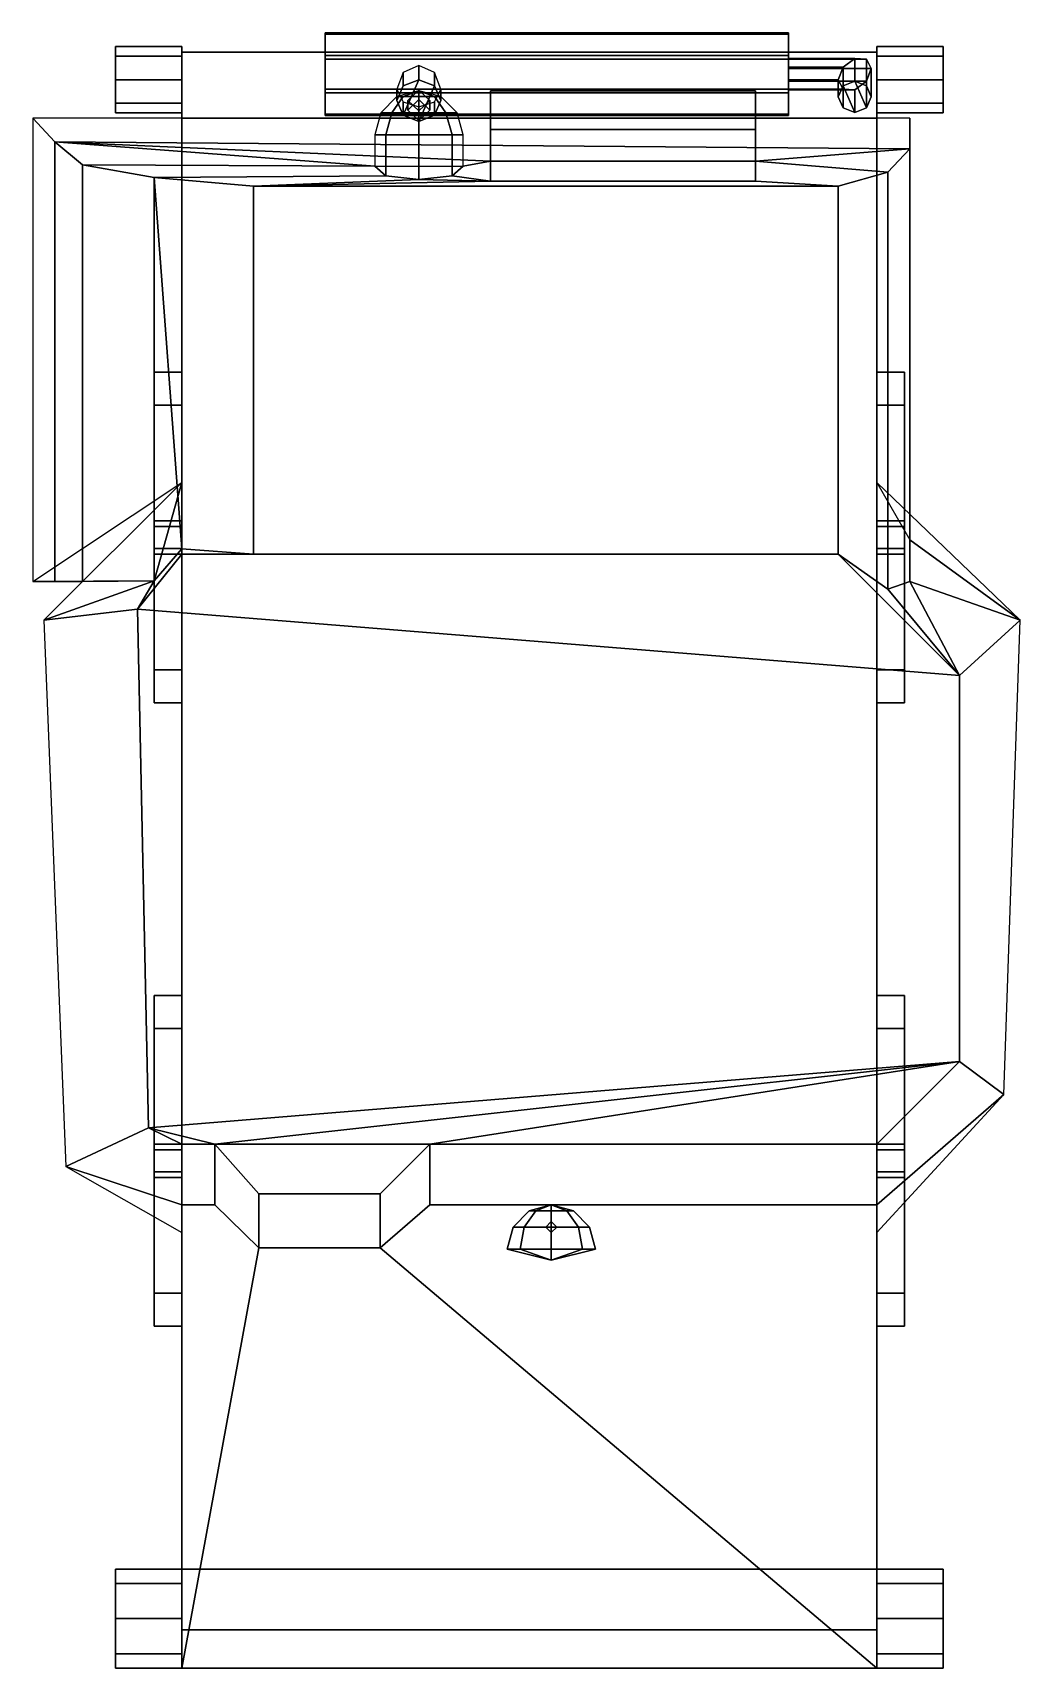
# Model space of a CAD drawing. Extents: x -0.9 to 0.89, y -1.49 to 1.48.
import ezdxf

# ---------------------------------------------------------------- set-up
doc = ezdxf.new("R2010")
doc.units = 0
doc.layers.get('0').update_dxf_attribs({"linetype": 'CONTINUOUS'})
doc.layers.add('SUSPENSION', color=5, linetype='CONTINUOUS')

msp = doc.modelspace()

# ---------------------------------------------------------------- linework, layer by layer
for points in [[(0.47, 1.4338, 0.9525), (0.47, 1.4752, 0.9074), (-0.37, 1.4752, 0.9074), (-0.37, 1.4338, 0.9525)], [(0.47, 1.4752, 0.9074), (0.47, 1.4725, 0.8462), (-0.37, 1.4725, 0.8462), (-0.37, 1.4752, 0.9074)], [(-0.37, 1.3726, 0.9552), (-0.37, 1.4338, 0.9525), (-0.37, 1.4752, 0.9074), (-0.37, 1.3275, 0.9138)], [(-0.37, 1.3275, 0.9138), (-0.37, 1.4752, 0.9074), (-0.37, 1.4725, 0.8462), (-0.37, 1.3248, 0.8526)], [(0.47, 1.4725, 0.8462), (0.47, 1.4274, 0.8048), (-0.37, 1.4274, 0.8048), (-0.37, 1.4725, 0.8462)], [(-0.37, 1.3248, 0.8526), (-0.37, 1.4725, 0.8462), (-0.37, 1.4274, 0.8048), (-0.37, 1.3662, 0.8075)], [(0.47, 1.4127, 0.9072), (0.47, 1.4282, 0.8903), (0.47, 1.4752, 0.9074), (0.47, 1.4338, 0.9525)], [(0.47, 1.4282, 0.8903), (0.47, 1.4272, 0.8673), (0.47, 1.4725, 0.8462), (0.47, 1.4752, 0.9074)], [(0.47, 1.4272, 0.8673), (0.47, 1.4103, 0.8518), (0.47, 1.4274, 0.8048), (0.47, 1.4725, 0.8462)], [(-0.63, 1.4324, 0.4124), (-0.63, 1.45, 0.37), (-0.75, 1.45, 0.37), (-0.75, 1.4324, 0.4124)], [(-0.63, 1.45, 0.37), (-0.63, 1.4324, 0.3276), (-0.75, 1.4324, 0.3276), (-0.75, 1.45, 0.37)], [(-0.63, 1.39, 0.43), (-0.63, 1.4324, 0.4124), (-0.75, 1.4324, 0.4124), (-0.75, 1.39, 0.43)], [(-0.63, 1.4324, 0.3276), (-0.63, 1.39, 0.31), (-0.75, 1.39, 0.31), (-0.75, 1.4324, 0.3276)], [(-0.63, 1.44, 0.35), (-0.63, 1.44, 0.35), (-0.63, 1.4324, 0.3276), (-0.63, 1.45, 0.37)], [(-0.63, 1.4197, 0.4177), (-0.63, 1.44, 0.35), (-0.63, 1.45, 0.37), (-0.63, 1.4324, 0.4124)], [(-0.63, 1.44, 0.35), (-0.63, -1.31, 0.35), (-0.63, -1.42, 0.5), (-0.63, 1.32, 0.75)], [(0.63, 1.32, 0.75), (0.63, 1.44, 0.35), (-0.63, 1.44, 0.35), (-0.63, 1.32, 0.75)], [(0.63, 1.44, 0.35), (0.63, -1.31, 0.35), (-0.63, -1.31, 0.35), (-0.63, 1.44, 0.35)], [(-0.63, 1.44, 0.35), (-0.63, 1.3383, 0.35), (-0.63, 1.3383, 0.35), (-0.63, 1.4324, 0.3276)], [(-0.63, 1.4324, 0.3276), (-0.63, 1.3383, 0.35), (-0.63, 1.3476, 0.3276), (-0.63, 1.39, 0.31)], [(0.47, 1.3726, 0.9552), (0.47, 1.4338, 0.9525), (-0.37, 1.4338, 0.9525), (-0.37, 1.3726, 0.9552)], [(0.47, 1.4274, 0.8048), (0.47, 1.3662, 0.8075), (-0.37, 1.3662, 0.8075), (-0.37, 1.4274, 0.8048)], [(0.47, 1.3897, 0.9082), (0.47, 1.4127, 0.9072), (0.47, 1.4338, 0.9525), (0.47, 1.3726, 0.9552)], [(0.5688, 1.4127, 0.9072), (0.59, 1.4282, 0.8903), (0.47, 1.4282, 0.8903), (0.47, 1.4127, 0.9072)], [(0.59, 1.4282, 0.8903), (0.6112, 1.4272, 0.8673), (0.47, 1.4272, 0.8673), (0.47, 1.4282, 0.8903)], [(0.47, 1.4103, 0.8518), (0.47, 1.3873, 0.8528), (0.47, 1.3662, 0.8075), (0.47, 1.4274, 0.8048)], [(0.6112, 1.4272, 0.8673), (0.62, 1.4103, 0.8518), (0.47, 1.4103, 0.8518), (0.47, 1.4272, 0.8673)], [(0.59, 1.4282, 0.8903), (0.5688, 1.4127, 0.9072), (0.5688, 1.3789, 1), (0.59, 1.3871, 1.003)], [(0.6112, 1.4272, 0.8673), (0.59, 1.4282, 0.8903), (0.59, 1.3871, 1.003), (0.6112, 1.3789, 1)], [(0.62, 1.4103, 0.8518), (0.6112, 1.4272, 0.8673), (0.6112, 1.3789, 1), (0.62, 1.359, 0.9928)], [(0.75, 1.4324, 0.4124), (0.75, 1.45, 0.37), (0.63, 1.45, 0.37), (0.63, 1.4324, 0.4124)], [(0.75, 1.45, 0.37), (0.75, 1.4324, 0.3276), (0.63, 1.4324, 0.3276), (0.63, 1.45, 0.37)], [(0.63, 1.4324, 0.4124), (0.63, 1.45, 0.37), (0.63, 1.44, 0.35), (0.63, 1.4197, 0.4177)], [(0.63, 1.45, 0.37), (0.63, 1.4324, 0.3276), (0.63, 1.44, 0.35)], [(0.63, -1.42, 0.5), (0.63, -1.31, 0.35), (0.63, 1.44, 0.35), (0.63, 1.32, 0.75)], [(0.63, 1.4324, 0.3276), (0.63, 1.39, 0.31), (0.63, 1.3476, 0.3276), (0.63, 1.44, 0.35)], [(0.63, 1.3476, 0.3276), (0.63, 1.3383, 0.35), (0.63, 1.44, 0.35)], [(0.75, 1.39, 0.43), (0.75, 1.4324, 0.4124), (0.63, 1.4324, 0.4124), (0.63, 1.39, 0.43)], [(0.75, 1.4324, 0.3276), (0.75, 1.39, 0.31), (0.63, 1.39, 0.31), (0.63, 1.4324, 0.3276)], [(-0.2283, 1.4032, 0.9538), (-0.24, 1.3726, 0.9552), (-0.24, 1.3521, 1.0116), (-0.2283, 1.3787, 1.0212)], [(-0.2, 1.4159, 0.9533), (-0.2283, 1.4032, 0.9538), (-0.2283, 1.3787, 1.0212), (-0.2, 1.3897, 1.0252)], [(-0.1717, 1.4032, 0.9538), (-0.2, 1.4159, 0.9533), (-0.2, 1.3897, 1.0252), (-0.1717, 1.3787, 1.0212)], [(-0.16, 1.3726, 0.9552), (-0.1717, 1.4032, 0.9538), (-0.1717, 1.3787, 1.0212), (-0.16, 1.3521, 1.0116)], [(0.56, 1.3897, 0.9082), (0.5688, 1.4127, 0.9072), (0.47, 1.4127, 0.9072), (0.47, 1.3897, 0.9082)], [(0.62, 1.4103, 0.8518), (0.6112, 1.3873, 0.8528), (0.47, 1.3873, 0.8528), (0.47, 1.4103, 0.8518)], [(0.5688, 1.4127, 0.9072), (0.56, 1.3897, 0.9082), (0.56, 1.359, 0.9928), (0.5688, 1.3789, 1)], [(0.6112, 1.3873, 0.8528), (0.62, 1.4103, 0.8518), (0.62, 1.359, 0.9928), (0.6112, 1.339, 0.9855)], [(-0.63, 1.3476, 0.4124), (-0.63, 1.39, 0.43), (-0.75, 1.39, 0.43), (-0.75, 1.3476, 0.4124)], [(-0.63, 1.39, 0.31), (-0.63, 1.3476, 0.3276), (-0.75, 1.3476, 0.3276), (-0.75, 1.39, 0.31)], [(0.47, 1.3275, 0.9138), (0.47, 1.3726, 0.9552), (-0.37, 1.3726, 0.9552), (-0.37, 1.3275, 0.9138)], [(0.47, 1.3662, 0.8075), (0.47, 1.3248, 0.8526), (-0.37, 1.3248, 0.8526), (-0.37, 1.3662, 0.8075)], [(-0.2283, 1.3787, 1.0212), (-0.24, 1.3521, 1.0116), (-0.2283, 1.3255, 1.0019), (-0.2, 1.3897, 1.0252)], [(-0.24, 1.3726, 0.9552), (-0.2283, 1.3501, 0.9345), (-0.2283, 1.3255, 1.0019), (-0.24, 1.3521, 1.0116)], [(-0.2, 1.37, 1.04), (-0.24, 1.3593, 1.04), (-0.2283, 1.3593, 1.0683), (-0.2, 1.37, 1.04)], [(-0.2, 1.3897, 1.0252), (-0.2283, 1.3255, 1.0019), (-0.2, 1.3145, 0.9979), (-0.1717, 1.3787, 1.0212)], [(-0.2, 1.37, 1.04), (-0.2283, 1.3593, 1.0683), (-0.2, 1.3593, 1.08), (-0.2, 1.37, 1.04)], [(-0.2, 1.3709, 1.0184), (-0.22, 1.3521, 1.0116), (-0.22, 1.335, 1.0585), (-0.2, 1.3538, 1.0654)], [(-0.1717, 1.3787, 1.0212), (-0.2, 1.3145, 0.9979), (-0.1717, 1.3255, 1.0019), (-0.16, 1.3521, 1.0116)], [(-0.18, 1.3521, 1.0116), (-0.2, 1.3709, 1.0184), (-0.2, 1.3538, 1.0654), (-0.18, 1.335, 1.0585)], [(-0.2, 1.37, 1.04), (-0.2, 1.3593, 1.08), (-0.1717, 1.3593, 1.0683), (-0.2, 1.37, 1.04)], [(-0.2, 1.37, 1.04), (-0.1717, 1.3593, 1.0683), (-0.16, 1.3593, 1.04), (-0.2, 1.37, 1.04)], [(-0.1717, 1.3501, 0.9345), (-0.16, 1.3726, 0.9552), (-0.16, 1.3521, 1.0116), (-0.1717, 1.3255, 1.0019)], [(-0.07, 1.37, 1.09), (-0.07, 1.3, 1.13), (0.41, 1.3, 1.13), (0.41, 1.37, 1.09)], [(-0.07, 1.37, 1.01), (-0.07, 1.37, 1.09), (0.41, 1.37, 1.09), (0.41, 1.37, 1.01)], [(-0.07, 1.242, 1.01), (-0.07, 1.37, 1.01), (0.41, 1.37, 1.01), (0.41, 1.242, 1.01)], [(-0.07, 1.37, 1.01), (-0.07, 1.206, 1.13), (-0.07, 1.3, 1.13), (-0.07, 1.37, 1.09)], [(-0.07, 1.242, 1.01), (-0.07, 1.242, 1.01), (-0.07, 1.206, 1.13), (-0.07, 1.37, 1.01)], [(0.41, 1.3, 1.13), (0.41, 1.206, 1.13), (0.41, 1.37, 1.01), (0.41, 1.37, 1.09)], [(0.41, 1.206, 1.13), (0.41, 1.242, 1.01), (0.41, 1.37, 1.01)], [(0.5688, 1.3728, 0.8927), (0.56, 1.3897, 0.9082), (0.47, 1.3897, 0.9082), (0.47, 1.3728, 0.8927)], [(0.47, 1.3728, 0.8927), (0.47, 1.3897, 0.9082), (0.47, 1.3726, 0.9552), (0.47, 1.3275, 0.9138)], [(0.6112, 1.3873, 0.8528), (0.59, 1.3718, 0.8697), (0.47, 1.3718, 0.8697), (0.47, 1.3873, 0.8528)], [(0.47, 1.3873, 0.8528), (0.47, 1.3718, 0.8697), (0.47, 1.3248, 0.8526), (0.47, 1.3662, 0.8075)], [(0.59, 1.3718, 0.8697), (0.5688, 1.3728, 0.8927), (0.47, 1.3728, 0.8927), (0.47, 1.3718, 0.8697)], [(0.47, 1.3718, 0.8697), (0.47, 1.3728, 0.8927), (0.47, 1.3275, 0.9138), (0.47, 1.3248, 0.8526)], [(0.56, 1.3897, 0.9082), (0.5688, 1.3728, 0.8927), (0.5688, 1.339, 0.9855), (0.56, 1.359, 0.9928)], [(0.59, 1.3308, 0.9825), (0.5688, 1.3789, 1), (0.56, 1.359, 0.9928), (0.5688, 1.339, 0.9855)], [(0.6112, 1.339, 0.9855), (0.59, 1.3871, 1.003), (0.5688, 1.3789, 1), (0.59, 1.3308, 0.9825)], [(0.5688, 1.3728, 0.8927), (0.59, 1.3718, 0.8697), (0.59, 1.3308, 0.9825), (0.5688, 1.339, 0.9855)], [(0.59, 1.3718, 0.8697), (0.6112, 1.3873, 0.8528), (0.6112, 1.339, 0.9855), (0.59, 1.3308, 0.9825)], [(0.62, 1.359, 0.9928), (0.6112, 1.3789, 1), (0.59, 1.3871, 1.003), (0.6112, 1.339, 0.9855)], [(0.75, 1.3476, 0.4124), (0.75, 1.39, 0.43), (0.63, 1.39, 0.43), (0.63, 1.3476, 0.4124)], [(0.75, 1.39, 0.31), (0.75, 1.3476, 0.3276), (0.63, 1.3476, 0.3276), (0.63, 1.39, 0.31)], [(-0.63, 1.33, 0.37), (-0.63, 1.3476, 0.4124), (-0.75, 1.3476, 0.4124), (-0.75, 1.33, 0.37)], [(-0.63, 1.3476, 0.3276), (-0.63, 1.33, 0.37), (-0.75, 1.33, 0.37), (-0.75, 1.3476, 0.3276)], [(-0.24, 1.3593, 1.04), (-0.2693, 1.33, 1.04), (-0.249, 1.33, 1.089), (-0.2283, 1.3593, 1.0683)], [(-0.2283, 1.3593, 1.0683), (-0.249, 1.33, 1.089), (-0.2, 1.33, 1.1093), (-0.2, 1.3593, 1.08)], [(-0.2283, 1.3501, 0.9345), (-0.2, 1.3407, 0.9259), (-0.2, 1.3145, 0.9979), (-0.2283, 1.3255, 1.0019)], [(-0.22, 1.3521, 1.0116), (-0.2, 1.3333, 1.0047), (-0.2, 1.3162, 1.0517), (-0.22, 1.335, 1.0585)], [(-0.2, 1.3593, 1.08), (-0.2, 1.33, 1.1093), (-0.151, 1.33, 1.089), (-0.1717, 1.3593, 1.0683)], [(-0.2, 1.3333, 1.0047), (-0.18, 1.3521, 1.0116), (-0.18, 1.335, 1.0585), (-0.2, 1.3162, 1.0517)], [(-0.2, 1.3407, 0.9259), (-0.1717, 1.3501, 0.9345), (-0.1717, 1.3255, 1.0019), (-0.2, 1.3145, 0.9979)], [(-0.1717, 1.3593, 1.0683), (-0.151, 1.33, 1.089), (-0.1307, 1.33, 1.04), (-0.16, 1.3593, 1.04)], [(0.75, 1.33, 0.37), (0.75, 1.3476, 0.4124), (0.63, 1.3476, 0.4124), (0.63, 1.33, 0.37)], [(0.75, 1.3476, 0.3276), (0.75, 1.33, 0.37), (0.63, 1.33, 0.37), (0.63, 1.3476, 0.3276)], [(-0.9, 1.32, 0.75), (-0.9, 0.48, 0.94), (-0.86, 0.48, 1.07), (-0.86, 1.2771, 0.8929)], [(-0.9, 1.32, 0.75), (-0.86, 1.2771, 0.8929), (0.69, 1.2646, 0.9346), (0.69, 1.32, 0.75)], [(-0.63, 1.32, 0.75), (-0.63, -1.42, 0.5), (0.63, -1.42, 0.5), (0.63, 1.32, 0.75)], [(-0.63, 1.32, 0.75), (-0.63, -1.42, 0.5), (-0.63, -1.49, 0.78), (-0.63, 0.41, 0.8)], [(0.63, 1.32, 0.75), (0.63, -1.42, 0.5), (-0.63, -1.42, 0.5), (-0.63, 1.32, 0.75)], [(0.47, 1.3248, 0.8526), (0.47, 1.3275, 0.9138), (-0.37, 1.3275, 0.9138), (-0.37, 1.3248, 0.8526)], [(-0.2693, 1.33, 1.04), (-0.28, 1.29, 1.04), (-0.26, 1.29, 1.0966), (-0.249, 1.33, 1.089)], [(-0.249, 1.33, 1.089), (-0.26, 1.29, 1.0966), (-0.2, 1.29, 1.12), (-0.2, 1.33, 1.1093)], [(-0.2, 1.33, 1.1093), (-0.2, 1.29, 1.12), (-0.14, 1.29, 1.0966), (-0.151, 1.33, 1.089)], [(-0.151, 1.33, 1.089), (-0.14, 1.29, 1.0966), (-0.12, 1.29, 1.04), (-0.1307, 1.33, 1.04)], [(0.63, -1.49, 0.78), (0.63, -1.42, 0.5), (0.63, 1.32, 0.75), (0.63, 0.41, 0.8)], [(0.69, 1.2646, 0.9346), (0.69, 0.48, 1.1219), (0.69, 0.556, 0.9338), (0.69, 1.32, 0.75)], [(-0.86, 1.2771, 0.8929), (-0.86, 0.48, 1.07), (-0.81, 0.48, 1.2), (-0.81, 1.2354, 1.0321)], [(-0.86, 1.2771, 0.8929), (-0.07, 1.242, 1.01), (0.41, 1.242, 1.01), (0.69, 1.2646, 0.9346)], [(-0.12, 1.233, 1.04), (-0.07, 1.242, 1.01), (-0.86, 1.2771, 0.8929), (-0.28, 1.233, 1.04)], [(-0.28, 1.233, 1.04), (-0.28, 1.233, 1.04), (-0.86, 1.2771, 0.8929), (-0.81, 1.2354, 1.0321)], [(-0.26, 1.29, 1.0966), (-0.28, 1.29, 1.04), (-0.28, 1.233, 1.04), (-0.26, 1.216, 1.0967)], [(-0.2, 1.29, 1.12), (-0.26, 1.29, 1.0966), (-0.26, 1.216, 1.0967), (-0.2, 1.209, 1.12)], [(-0.14, 1.29, 1.0966), (-0.2, 1.29, 1.12), (-0.2, 1.209, 1.12), (-0.14, 1.216, 1.0966)], [(-0.12, 1.29, 1.04), (-0.14, 1.29, 1.0966), (-0.14, 1.216, 1.0966), (-0.12, 1.233, 1.04)], [(-0.07, 1.3, 1.13), (-0.07, 1.206, 1.13), (0.41, 1.206, 1.13), (0.41, 1.3, 1.13)], [(0.41, 1.242, 1.01), (0.41, 1.242, 1.01), (0.65, 1.2226, 1.0746), (0.69, 1.2646, 0.9346)], [(0.65, 1.2226, 1.0746), (0.65, 0.4662, 1.2552), (0.69, 0.48, 1.1219), (0.69, 1.2646, 0.9346)], [(-0.81, 1.2354, 1.0321), (-0.81, 0.48, 1.2), (-0.68, 0.4817, 1.2815), (-0.68, 1.2129, 1.1069)], [(-0.26, 1.216, 1.0967), (-0.28, 1.233, 1.04), (-0.81, 1.2354, 1.0321), (-0.68, 1.2129, 1.1069)], [(-0.26, 1.216, 1.0967), (-0.68, 1.2129, 1.1069), (-0.5, 1.1968, 1.1608), (-0.2, 1.209, 1.12)], [(-0.14, 1.216, 1.0966), (-0.2, 1.209, 1.12), (-0.07, 1.206, 1.13)], [(-0.12, 1.233, 1.04), (-0.14, 1.216, 1.0966), (-0.07, 1.206, 1.13), (-0.07, 1.242, 1.01)], [(0.41, 1.242, 1.01), (0.41, 1.206, 1.13), (0.56, 1.1968, 1.1608), (0.65, 1.2226, 1.0746)], [(0.56, 1.1968, 1.1608), (0.56, 0.53, 1.32), (0.65, 0.4662, 1.2552), (0.65, 1.2226, 1.0746)], [(-0.68, 1.2129, 1.1069), (-0.63, 0.5393, 1.2817), (-0.5, 0.53, 1.32), (-0.5, 1.1968, 1.1608)], [(-0.68, 1.2129, 1.1069), (-0.68, 0.4817, 1.2815), (-0.63, 0.5393, 1.2817), (-0.68, 1.2129, 1.1069)], [(-0.2, 1.209, 1.12), (-0.2, 1.209, 1.12), (-0.5, 1.1968, 1.1608), (-0.07, 1.206, 1.13)], [(-0.07, 1.206, 1.13), (-0.5, 1.1968, 1.1608), (0.56, 1.1968, 1.1608), (0.41, 1.206, 1.13)], [(-0.5, 1.1968, 1.1608), (-0.5, 0.53, 1.32), (0.56, 0.53, 1.32), (0.56, 1.1968, 1.1608)], [(-0.9, 0.48, 0.94), (-0.63, 0.66, 0.7863), (-0.68, 0.4817, 1.2815)], [(-0.88, 0.41, 0.8), (-0.88, 0.41, 0.8), (-0.68, 0.4817, 1.2815), (-0.63, 0.66, 0.7863)], [(0.63, 0.66, 0.7863), (0.69, 0.556, 0.9338), (0.69, 0.556, 0.9338), (0.89, 0.41, 0.8)], [(-0.68, 0.4817, 1.2815), (-0.71, 0.43, 1.32), (-0.63, 0.53, 1.32), (-0.63, 0.5393, 1.2817)], [(-0.63, 0.5393, 1.2817), (-0.63, 0.53, 1.32), (-0.5, 0.53, 1.32), (-0.63, 0.5393, 1.2817)], [(0.69, 0.556, 0.9338), (0.69, 0.48, 1.1219), (0.69, 0.48, 1.1219), (0.89, 0.41, 0.8)], [(-0.63, 0.53, 1.32), (-0.71, 0.43, 1.32), (0.78, 0.31, 1.32), (0.56, 0.53, 1.32)], [(0.56, 0.53, 1.32), (0.78, 0.31, 1.32), (0.78, 0.31, 1.32), (0.65, 0.4662, 1.2552)], [(-0.86, 0.48, 1.07), (-0.9, 0.48, 0.94), (-0.68, 0.4817, 1.2815)], [(-0.88, 0.41, 0.8), (-0.88, 0.41, 0.8), (-0.71, 0.43, 1.32), (-0.68, 0.4817, 1.2815)], [(-0.81, 0.48, 1.2), (-0.86, 0.48, 1.07), (-0.68, 0.4817, 1.2815)], [(0.65, 0.4662, 1.2552), (0.78, 0.31, 1.32), (0.78, 0.31, 1.32), (0.69, 0.48, 1.1219)], [(0.69, 0.48, 1.1219), (0.78, 0.31, 1.32), (0.78, 0.31, 1.32), (0.89, 0.41, 0.8)], [(-0.88, 0.41, 0.8), (-0.84, -0.58, 0.86), (-0.69, -0.51, 1.32), (-0.71, 0.43, 1.32)], [(-0.71, 0.43, 1.32), (-0.69, -0.51, 1.32), (0.78, -0.39, 1.32), (0.78, 0.31, 1.32)], [(-0.63, 0.41, 0.8), (-0.63, -1.49, 0.78), (-0.63, -0.7, 0.86), (-0.63, -0.58, 0.86)], [(0.63, -0.7, 0.86), (0.63, -1.49, 0.78), (0.63, 0.41, 0.8), (0.63, -0.58, 0.86)], [(0.78, 0.31, 1.32), (0.78, -0.39, 1.32), (0.86, -0.45, 0.85), (0.89, 0.41, 0.8)], [(-0.69, -0.51, 1.32), (-0.57, -0.54, 1.32), (0.78, -0.39, 1.32), (-0.69, -0.51, 1.32)], [(-0.57, -0.54, 1.32), (-0.18, -0.54, 1.32), (0.78, -0.39, 1.32), (-0.57, -0.54, 1.32)], [(-0.18, -0.54, 1.32), (0.63, -0.54, 1.32), (0.78, -0.39, 1.32), (-0.18, -0.54, 1.32)], [(0.78, -0.39, 1.32), (0.63, -0.54, 1.32), (0.63, -0.65, 1.04), (0.86, -0.45, 0.85)], [(0.86, -0.45, 0.85), (0.63, -0.65, 1.04), (0.63, -0.7, 0.86), (0.86, -0.45, 0.85)], [(-0.84, -0.58, 0.86), (-0.63, -0.65, 1.04), (-0.63, -0.54, 1.32), (-0.69, -0.51, 1.32)], [(-0.69, -0.51, 1.32), (-0.63, -0.54, 1.32), (-0.57, -0.54, 1.32), (-0.69, -0.51, 1.32)], [(-0.63, -0.54, 1.32), (-0.63, -0.65, 1.04), (-0.57, -0.65, 1.04), (-0.57, -0.54, 1.32)], [(-0.57, -0.54, 1.32), (-0.49, -0.63, 1.26), (-0.27, -0.63, 1.26), (-0.18, -0.54, 1.32)], [(-0.49, -0.7276, 1.016), (-0.49, -0.63, 1.26), (-0.57, -0.54, 1.32), (-0.57, -0.65, 1.04)], [(-0.18, -0.65, 1.04), (-0.18, -0.54, 1.32), (-0.27, -0.63, 1.26), (-0.27, -0.7276, 1.016)], [(-0.18, -0.54, 1.32), (-0.18, -0.65, 1.04), (0.63, -0.65, 1.04), (0.63, -0.54, 1.32)], [(-0.84, -0.58, 0.86), (-0.63, -0.7, 0.86), (-0.63, -0.65, 1.04)], [(-0.63, -0.7, 0.86), (-0.63, -1.49, 0.78), (-0.63, -0.65, 1.04)], [(-0.63, -1.49, 0.78), (-0.49, -0.7276, 1.016), (-0.57, -0.65, 1.04), (-0.63, -0.65, 1.04)], [(-0.27, -0.7276, 1.016), (-0.27, -0.63, 1.26), (-0.49, -0.63, 1.26), (-0.49, -0.7276, 1.016)], [(0.63, -0.65, 1.04), (-0.18, -0.65, 1.04), (-0.27, -0.7276, 1.016), (0.63, -1.49, 0.78)], [(0.04, -0.65, 1.18), (0, -0.6607, 1.18), (0.0117, -0.6607, 1.2083), (0.04, -0.65, 1.18)], [(0.04, -0.65, 1.18), (0.0117, -0.6607, 1.1517), (0, -0.6607, 1.18), (0.04, -0.65, 1.18)], [(0.04, -0.65, 1.18), (0.0117, -0.6607, 1.2083), (0.04, -0.6607, 1.22), (0.04, -0.65, 1.18)], [(0.04, -0.65, 1.18), (0.04, -0.6607, 1.14), (0.0117, -0.6607, 1.1517), (0.04, -0.65, 1.18)], [(0.04, -0.65, 1.18), (0.04, -0.6607, 1.22), (0.0683, -0.6607, 1.2083), (0.04, -0.65, 1.18)], [(0.04, -0.65, 1.18), (0.0683, -0.6607, 1.2083), (0.08, -0.6607, 1.18), (0.04, -0.65, 1.18)], [(0.04, -0.65, 1.18), (0.08, -0.6607, 1.18), (0.0683, -0.6607, 1.1517), (0.04, -0.65, 1.18)], [(0.04, -0.65, 1.18), (0.0683, -0.6607, 1.1517), (0.04, -0.6607, 1.14), (0.04, -0.65, 1.18)], [(0.63, -0.65, 1.04), (0.63, -1.49, 0.78), (0.63, -0.7, 0.86), (0.63, -0.65, 1.04)], [(0, -0.6607, 1.18), (-0.0293, -0.69, 1.18), (-0.009, -0.69, 1.229), (0.0117, -0.6607, 1.2083)], [(0.0117, -0.6607, 1.1517), (-0.009, -0.69, 1.131), (-0.0293, -0.69, 1.18), (0, -0.6607, 1.18)], [(0.0117, -0.6607, 1.2083), (-0.009, -0.69, 1.229), (0.04, -0.69, 1.2493), (0.04, -0.6607, 1.22)], [(0.04, -0.6607, 1.14), (0.04, -0.69, 1.1107), (-0.009, -0.69, 1.131), (0.0117, -0.6607, 1.1517)], [(0.04, -0.68, 1.03), (0.03, -0.69, 1.02), (0.03, -0.69, 1.13), (0.04, -0.68, 1.13)], [(0.04, -0.6607, 1.22), (0.04, -0.69, 1.2493), (0.089, -0.69, 1.229), (0.0683, -0.6607, 1.2083)], [(0.0683, -0.6607, 1.1517), (0.089, -0.69, 1.131), (0.04, -0.69, 1.1107), (0.04, -0.6607, 1.14)], [(0.05, -0.69, 1.02), (0.04, -0.68, 1.03), (0.04, -0.68, 1.13), (0.05, -0.69, 1.13)], [(0.0683, -0.6607, 1.2083), (0.089, -0.69, 1.229), (0.1093, -0.69, 1.18), (0.08, -0.6607, 1.18)], [(0.08, -0.6607, 1.18), (0.1093, -0.69, 1.18), (0.089, -0.69, 1.131), (0.0683, -0.6607, 1.1517)], [(-0.0293, -0.69, 1.18), (-0.04, -0.73, 1.18), (-0.0166, -0.73, 1.2366), (-0.009, -0.69, 1.229)], [(-0.009, -0.69, 1.131), (-0.0166, -0.73, 1.1234), (-0.04, -0.73, 1.18), (-0.0293, -0.69, 1.18)], [(-0.009, -0.69, 1.229), (-0.0166, -0.73, 1.2366), (0.04, -0.73, 1.26), (0.04, -0.69, 1.2493)], [(0.04, -0.69, 1.1107), (0.04, -0.73, 1.1), (-0.0166, -0.73, 1.1234), (-0.009, -0.69, 1.131)], [(0.03, -0.69, 1.02), (0.04, -0.7, 1.02), (0.04, -0.7, 1.13), (0.03, -0.69, 1.13)], [(0.04, -0.69, 1.2493), (0.04, -0.73, 1.26), (0.0966, -0.73, 1.2366), (0.089, -0.69, 1.229)], [(0.089, -0.69, 1.131), (0.0966, -0.73, 1.1234), (0.04, -0.73, 1.1), (0.04, -0.69, 1.1107)], [(0.04, -0.7, 1.02), (0.05, -0.69, 1.02), (0.05, -0.69, 1.13), (0.04, -0.7, 1.13)], [(0.089, -0.69, 1.229), (0.0966, -0.73, 1.2366), (0.12, -0.73, 1.18), (0.1093, -0.69, 1.18)], [(0.1093, -0.69, 1.18), (0.12, -0.73, 1.18), (0.0966, -0.73, 1.1234), (0.089, -0.69, 1.131)], [(-0.49, -0.7276, 1.016), (-0.63, -1.49, 0.78), (0.63, -1.49, 0.78), (-0.27, -0.7276, 1.016)], [(-0.0166, -0.73, 1.2366), (-0.04, -0.73, 1.18), (0.04, -0.75, 1.18)], [(-0.04, -0.73, 1.18), (-0.0166, -0.73, 1.1234), (0.04, -0.75, 1.18)], [(0.04, -0.73, 1.26), (-0.0166, -0.73, 1.2366), (0.04, -0.75, 1.18)], [(-0.0166, -0.73, 1.1234), (0.04, -0.73, 1.1), (0.04, -0.75, 1.18)], [(0.12, -0.73, 1.18), (0.0966, -0.73, 1.2366), (0.04, -0.75, 1.18)], [(0.0966, -0.73, 1.2366), (0.04, -0.73, 1.26), (0.04, -0.75, 1.18)], [(0.04, -0.73, 1.1), (0.0966, -0.73, 1.1234), (0.04, -0.75, 1.18)], [(0.0966, -0.73, 1.1234), (0.12, -0.73, 1.18), (0.04, -0.75, 1.18)], [(-0.63, -1.3364, 0.5836), (-0.63, -1.31, 0.52), (-0.75, -1.31, 0.52), (-0.75, -1.3364, 0.5836)], [(-0.63, -1.31, 0.52), (-0.63, -1.3364, 0.4564), (-0.75, -1.3364, 0.4564), (-0.75, -1.31, 0.52)], [(-0.63, -1.42, 0.5), (-0.63, -1.31, 0.35), (0.63, -1.31, 0.35), (0.63, -1.42, 0.5)], [(0.75, -1.3364, 0.5836), (0.75, -1.31, 0.52), (0.63, -1.31, 0.52), (0.63, -1.3364, 0.5836)], [(0.75, -1.31, 0.52), (0.75, -1.3364, 0.4564), (0.63, -1.3364, 0.4564), (0.63, -1.31, 0.52)], [(-0.63, -1.4, 0.61), (-0.63, -1.3364, 0.5836), (-0.75, -1.3364, 0.5836), (-0.75, -1.4, 0.61)], [(-0.63, -1.3364, 0.4564), (-0.63, -1.4, 0.43), (-0.75, -1.4, 0.43), (-0.75, -1.3364, 0.4564)], [(0.75, -1.3364, 0.4564), (0.75, -1.4, 0.43), (0.63, -1.4, 0.43), (0.63, -1.3364, 0.4564)], [(0.75, -1.4, 0.61), (0.75, -1.3364, 0.5836), (0.63, -1.3364, 0.5836), (0.63, -1.4, 0.61)], [(-0.63, -1.376, 0.44), (-0.63, -1.42, 0.5), (-0.63, -1.4636, 0.4564), (-0.63, -1.4, 0.43)], [(0.63, -1.376, 0.44), (0.63, -1.4, 0.43), (0.63, -1.42, 0.5), (0.63, -1.376, 0.44)], [(-0.63, -1.4636, 0.5836), (-0.63, -1.4, 0.61), (-0.75, -1.4, 0.61), (-0.75, -1.4636, 0.5836)], [(-0.63, -1.4, 0.43), (-0.63, -1.4636, 0.4564), (-0.75, -1.4636, 0.4564), (-0.75, -1.4, 0.43)], [(-0.63, -1.49, 0.78), (-0.63, -1.42, 0.5), (0.63, -1.42, 0.5), (0.63, -1.49, 0.78)], [(-0.63, -1.42, 0.5), (-0.63, -1.4636, 0.5836), (-0.63, -1.49, 0.52), (-0.63, -1.4636, 0.4564)], [(-0.63, -1.42, 0.5), (-0.63, -1.42, 0.5), (-0.63, -1.443, 0.5922), (-0.63, -1.4636, 0.5836)], [(0.75, -1.4, 0.43), (0.75, -1.4636, 0.4564), (0.63, -1.4636, 0.4564), (0.63, -1.4, 0.43)], [(0.75, -1.4636, 0.5836), (0.75, -1.4, 0.61), (0.63, -1.4, 0.61), (0.63, -1.4636, 0.5836)], [(0.63, -1.4, 0.43), (0.63, -1.4636, 0.4564), (0.63, -1.443, 0.5922), (0.63, -1.42, 0.5)], [(0.63, -1.49, 0.52), (0.63, -1.4636, 0.5836), (0.63, -1.443, 0.5922), (0.63, -1.4636, 0.4564)], [(-0.63, -1.49, 0.52), (-0.63, -1.4636, 0.5836), (-0.75, -1.4636, 0.5836), (-0.75, -1.49, 0.52)], [(-0.63, -1.4636, 0.4564), (-0.63, -1.49, 0.52), (-0.75, -1.49, 0.52), (-0.75, -1.4636, 0.4564)], [(0.75, -1.49, 0.52), (0.75, -1.4636, 0.5836), (0.63, -1.4636, 0.5836), (0.63, -1.49, 0.52)], [(0.75, -1.4636, 0.4564), (0.75, -1.49, 0.52), (0.63, -1.49, 0.52), (0.63, -1.4636, 0.4564)]]:
    msp.add_3dface(points)
at = {"layer": 'SUSPENSION'}
for points in [[(-0.63, 0.59, 0.51), (-0.63, 0.86, 0.29), (-0.68, 0.86, 0.29), (-0.68, 0.59, 0.51)], [(-0.68, 0.59, 0.51), (-0.68, 0.86, 0.29), (-0.68, 0.8, 0.29), (-0.68, 0.59, 0.41)], [(-0.63, 0.86, 0.25), (-0.63, 0.26, 0.25), (-0.68, 0.26, 0.25), (-0.68, 0.86, 0.25)], [(-0.68, 0.86, 0.25), (-0.68, 0.86, 0.29), (-0.63, 0.86, 0.29), (-0.63, 0.86, 0.25)], [(-0.68, 0.26, 0.25), (-0.68, 0.26, 0.29), (-0.68, 0.86, 0.29), (-0.68, 0.86, 0.25)], [(-0.63, 0.8, 0.29), (-0.63, 0.86, 0.29), (-0.63, 0.7864, 0.35), (-0.63, 0.695, 0.35)], [(-0.63, 0.86, 0.29), (-0.63, 0.26, 0.29), (-0.63, 0.26, 0.25), (-0.63, 0.86, 0.25)], [(0.63, 0.7864, 0.35), (0.63, 0.86, 0.29), (0.63, 0.8, 0.29), (0.63, 0.695, 0.35)], [(0.63, 0.26, 0.25), (0.63, 0.86, 0.25), (0.68, 0.86, 0.25), (0.68, 0.26, 0.25)], [(0.63, 0.26, 0.29), (0.63, 0.86, 0.29), (0.63, 0.86, 0.25), (0.63, 0.26, 0.25)], [(0.68, 0.59, 0.51), (0.68, 0.86, 0.29), (0.63, 0.86, 0.29), (0.63, 0.59, 0.51)], [(0.63, 0.86, 0.25), (0.63, 0.86, 0.29), (0.68, 0.86, 0.29), (0.68, 0.86, 0.25)], [(0.68, 0.86, 0.25), (0.68, 0.86, 0.29), (0.68, 0.26, 0.29), (0.68, 0.26, 0.25)], [(0.68, 0.8, 0.29), (0.68, 0.86, 0.29), (0.68, 0.59, 0.51), (0.68, 0.59, 0.41)], [(-0.68, 0.59, 0.41), (-0.68, 0.8, 0.29), (-0.63, 0.8, 0.29), (-0.63, 0.59, 0.41)], [(-0.68, 0.8, 0.29), (-0.68, 0.58, 0.29), (-0.63, 0.58, 0.29), (-0.63, 0.8, 0.29)], [(0.68, 0.58, 0.29), (0.68, 0.8, 0.29), (0.63, 0.8, 0.29), (0.63, 0.58, 0.29)], [(0.63, 0.59, 0.41), (0.63, 0.8, 0.29), (0.68, 0.8, 0.29), (0.68, 0.59, 0.41)], [(-0.68, 0.59, 0.39), (-0.68, 0.58, 0.29), (-0.68, 0.54, 0.29), (-0.68, 0.53, 0.39)], [(-0.63, 0.59, 0.39), (-0.63, 0.58, 0.29), (-0.68, 0.58, 0.29), (-0.68, 0.59, 0.39)], [(-0.63, 0.53, 0.51), (-0.63, 0.59, 0.51), (-0.68, 0.59, 0.51), (-0.68, 0.53, 0.51)], [(-0.68, 0.59, 0.51), (-0.68, 0.59, 0.39), (-0.68, 0.53, 0.39), (-0.68, 0.53, 0.51)], [(-0.63, 0.59, 0.41), (-0.63, 0.59, 0.39), (-0.68, 0.59, 0.39), (-0.68, 0.59, 0.41)], [(-0.63, 0.54, 0.29), (-0.63, 0.58, 0.29), (-0.63, 0.586, 0.35), (-0.63, 0.534, 0.35)], [(0.68, 0.59, 0.41), (0.68, 0.59, 0.39), (0.63, 0.59, 0.39), (0.63, 0.59, 0.41)], [(0.63, 0.59, 0.51), (0.63, 0.53, 0.51), (0.68, 0.53, 0.51), (0.68, 0.59, 0.51)], [(0.68, 0.59, 0.39), (0.68, 0.58, 0.29), (0.63, 0.58, 0.29), (0.63, 0.59, 0.39)], [(0.63, 0.58, 0.29), (0.63, 0.54, 0.29), (0.63, 0.535, 0.34), (0.63, 0.585, 0.34)], [(0.68, 0.53, 0.51), (0.68, 0.53, 0.39), (0.68, 0.59, 0.39), (0.68, 0.59, 0.51)], [(0.68, 0.53, 0.39), (0.68, 0.54, 0.29), (0.68, 0.58, 0.29), (0.68, 0.59, 0.39)], [(-0.68, 0.53, 0.39), (-0.68, 0.54, 0.29), (-0.63, 0.54, 0.29), (-0.63, 0.53, 0.39)], [(-0.68, 0.54, 0.29), (-0.68, 0.32, 0.29), (-0.63, 0.32, 0.29), (-0.63, 0.54, 0.29)], [(0.68, 0.32, 0.29), (0.68, 0.54, 0.29), (0.63, 0.54, 0.29), (0.63, 0.32, 0.29)], [(0.63, 0.53, 0.39), (0.63, 0.54, 0.29), (0.68, 0.54, 0.29), (0.68, 0.53, 0.39)], [(-0.63, 0.53, 0.41), (-0.63, 0.32, 0.29), (-0.68, 0.32, 0.29), (-0.68, 0.53, 0.41)], [(-0.68, 0.53, 0.51), (-0.68, 0.26, 0.29), (-0.63, 0.26, 0.29), (-0.63, 0.53, 0.51)], [(-0.68, 0.32, 0.29), (-0.68, 0.26, 0.29), (-0.68, 0.53, 0.51), (-0.68, 0.53, 0.41)], [(-0.68, 0.53, 0.41), (-0.68, 0.53, 0.39), (-0.63, 0.53, 0.39), (-0.63, 0.53, 0.41)], [(0.63, 0.53, 0.41), (0.63, 0.53, 0.39), (0.68, 0.53, 0.39), (0.68, 0.53, 0.41)], [(0.68, 0.53, 0.41), (0.68, 0.32, 0.29), (0.63, 0.32, 0.29), (0.63, 0.53, 0.41)], [(0.63, 0.53, 0.51), (0.63, 0.26, 0.29), (0.68, 0.26, 0.29), (0.68, 0.53, 0.51)], [(0.68, 0.53, 0.51), (0.68, 0.26, 0.29), (0.68, 0.32, 0.29), (0.68, 0.53, 0.41)], [(-0.63, 0.3336, 0.35), (-0.63, 0.26, 0.29), (-0.63, 0.32, 0.29), (-0.63, 0.425, 0.35)], [(0.63, 0.32, 0.29), (0.63, 0.26, 0.29), (0.63, 0.3336, 0.35), (0.63, 0.425, 0.35)], [(-0.63, 0.26, 0.25), (-0.63, 0.26, 0.29), (-0.68, 0.26, 0.29), (-0.68, 0.26, 0.25)], [(0.68, 0.26, 0.25), (0.68, 0.26, 0.29), (0.63, 0.26, 0.29), (0.63, 0.26, 0.25)], [(-0.68, -0.87, 0.25), (-0.68, -0.87, 0.29), (-0.68, -0.27, 0.29), (-0.68, -0.27, 0.25)], [(-0.68, -0.27, 0.25), (-0.68, -0.27, 0.29), (-0.63, -0.27, 0.29), (-0.63, -0.27, 0.25)], [(-0.63, -0.27, 0.25), (-0.63, -0.87, 0.25), (-0.68, -0.87, 0.25), (-0.68, -0.27, 0.25)], [(-0.68, -0.54, 0.51), (-0.68, -0.27, 0.29), (-0.68, -0.33, 0.29), (-0.68, -0.54, 0.41)], [(-0.63, -0.54, 0.51), (-0.63, -0.27, 0.29), (-0.68, -0.27, 0.29), (-0.68, -0.54, 0.51)], [(-0.63, -0.27, 0.29), (-0.63, -0.87, 0.29), (-0.63, -0.87, 0.25), (-0.63, -0.27, 0.25)], [(-0.63, -0.33, 0.29), (-0.63, -0.27, 0.29), (-0.63, -0.3436, 0.35), (-0.63, -0.435, 0.35)], [(0.63, -0.27, 0.25), (0.63, -0.27, 0.29), (0.68, -0.27, 0.29), (0.68, -0.27, 0.25)], [(0.63, -0.87, 0.29), (0.63, -0.27, 0.29), (0.63, -0.27, 0.25), (0.63, -0.87, 0.25)], [(0.63, -0.87, 0.25), (0.63, -0.27, 0.25), (0.68, -0.27, 0.25), (0.68, -0.87, 0.25)], [(0.63, -0.3436, 0.35), (0.63, -0.27, 0.29), (0.63, -0.33, 0.29), (0.63, -0.435, 0.35)], [(0.68, -0.54, 0.51), (0.68, -0.27, 0.29), (0.63, -0.27, 0.29), (0.63, -0.54, 0.51)], [(0.68, -0.27, 0.25), (0.68, -0.27, 0.29), (0.68, -0.87, 0.29), (0.68, -0.87, 0.25)], [(0.68, -0.33, 0.29), (0.68, -0.27, 0.29), (0.68, -0.54, 0.51), (0.68, -0.54, 0.41)], [(-0.68, -0.33, 0.29), (-0.68, -0.55, 0.29), (-0.63, -0.55, 0.29), (-0.63, -0.33, 0.29)], [(-0.68, -0.54, 0.41), (-0.68, -0.33, 0.29), (-0.63, -0.33, 0.29), (-0.63, -0.54, 0.41)], [(0.63, -0.54, 0.41), (0.63, -0.33, 0.29), (0.68, -0.33, 0.29), (0.68, -0.54, 0.41)], [(0.68, -0.55, 0.29), (0.68, -0.33, 0.29), (0.63, -0.33, 0.29), (0.63, -0.55, 0.29)], [(-0.63, -0.54, 0.41), (-0.63, -0.54, 0.39), (-0.68, -0.54, 0.39), (-0.68, -0.54, 0.41)], [(-0.68, -0.54, 0.51), (-0.68, -0.54, 0.39), (-0.68, -0.6, 0.39), (-0.68, -0.6, 0.51)], [(-0.63, -0.6, 0.51), (-0.63, -0.54, 0.51), (-0.68, -0.54, 0.51), (-0.68, -0.6, 0.51)], [(-0.63, -0.54, 0.39), (-0.63, -0.55, 0.29), (-0.68, -0.55, 0.29), (-0.68, -0.54, 0.39)], [(-0.68, -0.54, 0.39), (-0.68, -0.55, 0.29), (-0.68, -0.59, 0.29), (-0.68, -0.6, 0.39)], [(-0.63, -0.59, 0.29), (-0.63, -0.55, 0.29), (-0.63, -0.544, 0.35), (-0.63, -0.596, 0.35)], [(0.68, -0.54, 0.41), (0.68, -0.54, 0.39), (0.63, -0.54, 0.39), (0.63, -0.54, 0.41)], [(0.63, -0.54, 0.51), (0.63, -0.6, 0.51), (0.68, -0.6, 0.51), (0.68, -0.54, 0.51)], [(0.68, -0.54, 0.39), (0.68, -0.55, 0.29), (0.63, -0.55, 0.29), (0.63, -0.54, 0.39)], [(0.63, -0.55, 0.29), (0.63, -0.59, 0.29), (0.63, -0.595, 0.34), (0.63, -0.545, 0.34)], [(0.68, -0.6, 0.51), (0.68, -0.6, 0.39), (0.68, -0.54, 0.39), (0.68, -0.54, 0.51)], [(0.68, -0.6, 0.39), (0.68, -0.59, 0.29), (0.68, -0.55, 0.29), (0.68, -0.54, 0.39)], [(-0.68, -0.59, 0.29), (-0.68, -0.81, 0.29), (-0.63, -0.81, 0.29), (-0.63, -0.59, 0.29)], [(-0.68, -0.6, 0.39), (-0.68, -0.59, 0.29), (-0.63, -0.59, 0.29), (-0.63, -0.6, 0.39)], [(0.63, -0.6, 0.39), (0.63, -0.59, 0.29), (0.68, -0.59, 0.29), (0.68, -0.6, 0.39)], [(0.68, -0.81, 0.29), (0.68, -0.59, 0.29), (0.63, -0.59, 0.29), (0.63, -0.81, 0.29)], [(-0.68, -0.6, 0.41), (-0.68, -0.6, 0.39), (-0.63, -0.6, 0.39), (-0.63, -0.6, 0.41)], [(-0.68, -0.81, 0.29), (-0.68, -0.87, 0.29), (-0.68, -0.6, 0.51), (-0.68, -0.6, 0.41)], [(-0.68, -0.6, 0.51), (-0.68, -0.87, 0.29), (-0.63, -0.87, 0.29), (-0.63, -0.6, 0.51)], [(-0.63, -0.6, 0.41), (-0.63, -0.81, 0.29), (-0.68, -0.81, 0.29), (-0.68, -0.6, 0.41)], [(0.63, -0.6, 0.41), (0.63, -0.6, 0.39), (0.68, -0.6, 0.39), (0.68, -0.6, 0.41)], [(0.63, -0.6, 0.51), (0.63, -0.87, 0.29), (0.68, -0.87, 0.29), (0.68, -0.6, 0.51)], [(0.68, -0.6, 0.41), (0.68, -0.81, 0.29), (0.63, -0.81, 0.29), (0.63, -0.6, 0.41)], [(0.68, -0.6, 0.51), (0.68, -0.87, 0.29), (0.68, -0.81, 0.29), (0.68, -0.6, 0.41)], [(-0.63, -0.7964, 0.35), (-0.63, -0.87, 0.29), (-0.63, -0.81, 0.29), (-0.63, -0.705, 0.35)], [(0.63, -0.81, 0.29), (0.63, -0.87, 0.29), (0.63, -0.7964, 0.35), (0.63, -0.705, 0.35)], [(-0.63, -0.87, 0.25), (-0.63, -0.87, 0.29), (-0.68, -0.87, 0.29), (-0.68, -0.87, 0.25)], [(0.68, -0.87, 0.25), (0.68, -0.87, 0.29), (0.63, -0.87, 0.29), (0.63, -0.87, 0.25)]]:
    msp.add_3dface(points, dxfattribs=at)

doc.saveas('drawing.dxf')
